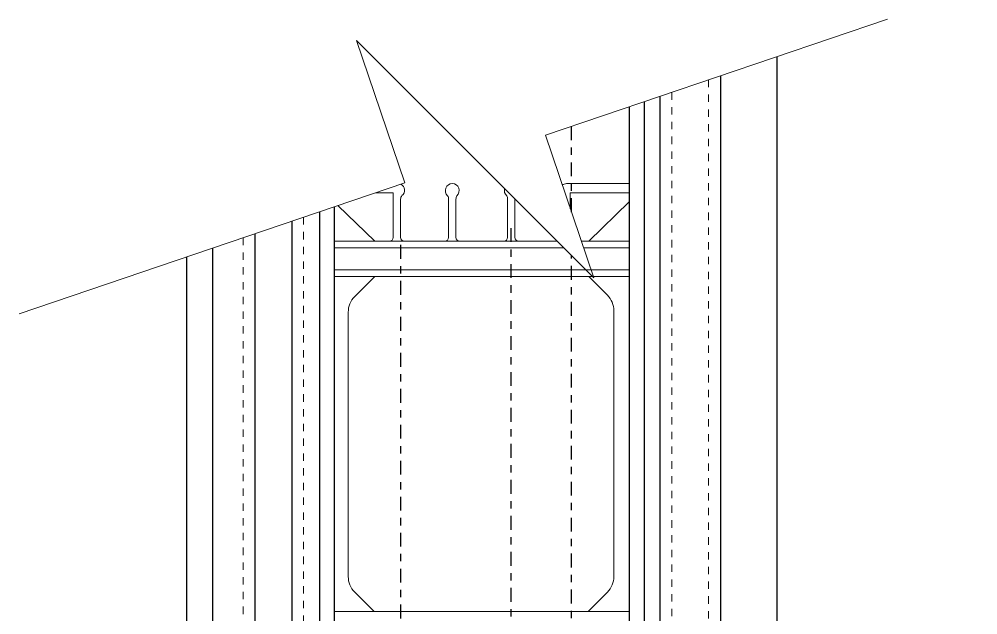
# Model space of a CAD drawing. Header units: inches. Extents: x -66.2 to 5.8, y 249.7 to 328.9.
# Drawn here: x -45.02 to -32.02, y 320.83 to 328.9 of the extents above; entities that cross this region are included whole.
import ezdxf

# ---------------------------------------------------------------- set-up
doc = ezdxf.new("R2010")
doc.units = ezdxf.units.IN
doc.header["$MEASUREMENT"] = 0
doc.linetypes.add('CENTER', pattern=[2, 1.25, -0.25, 0.25, -0.25])
doc.linetypes.add('DASHED2', pattern=[0.375, 0.25, -0.125])
for name, color, linetype, lineweight in [('A2 Hatch', 8, 'Continuous', 9), ('DETAILS', 7, 'Continuous', 13), ('DIM', 3, 'Continuous', 13), ('REBAR', 2, 'CENTER', 30)]:
    doc.layers.add(name, color=color, linetype=linetype, lineweight=lineweight)
doc.styles.add('ARCTEXT', font='arctext.shx', dxfattribs={"width": 0.85})
doc.dimstyles.new('ARCTEXT1-4', dxfattribs={"dimtxt": 4, "dimasz": 2, "dimexe": 2, "dimexo": 2, "dimgap": 2, "dimtad": 1, "dimdec": 4, "dimzin": 3, "dimdsep": 46, "dimlunit": 4, "dimtxsty": 'ARCTEXT', "dimblk": 'ARCHTICK', "dimcen": 2, "dimaunit": 1, "dimadec": 0, "dimazin": 0, "dimtfac": 1, "dimtdec": 4, "dimtmove": 2, "dimatfit": 3, "dimldrblk": 'arrow', "dimfxl": 0, "dimtolj": 1, "dimtzin": 0, "dimarcsym": 0})

# ---------------------------------------------------------------- blocks, each defined once
blk = doc.blocks.new('_ArchTick')
at = {"color": 0, "linetype": 'ByBlock', "const_width": 0.15}
blk.add_lwpolyline([(-0.5, -0.5), (0.5, 0.5)], dxfattribs=at)
blk = doc.blocks.new('arrow')
at = {"layer": 'DIM'}
blk.add_hatch(color=253, dxfattribs=at).paths.add_polyline_path([(-2, 0.5), (-2, -0.5), (0, 0)])
at = {"layer": 'DIM', "lineweight": 9}
for points in [[(-2, 0.983), (-2, 0.5), (-2.469, 0.617)], [(0.374, 0.094), (0, 0)], [(0.374, -0.094), (0, 0)], [(-2, -0.983), (-2, -0.5), (-2.469, -0.617)]]:
    blk.add_lwpolyline(points, dxfattribs=at)
at = {"layer": 'DIM', "lineweight": 15}
blk.add_lwpolyline([(0, 0), (-2, -0.5), (-2, 0.5), (0, 0)], dxfattribs=at)

msp = doc.modelspace()

# ---------------------------------------------------------------- linework, layer by layer
at = {"color": 1}
for p, q in [((-34.746, 328.389), (-34.746, 316.89)), ((-35.511, 328.13), (-35.511, 316.89)), ((-36.331, 327.852), (-36.331, 316.89)), ((-36.746, 327.711), (-36.746, 316.89)), ((-36.546, 327.779), (-36.546, 316.89)), ((-40.946, 326.287), (-40.946, 316.89)), ((-40.746, 326.354), (-40.746, 316.89)), ((-41.321, 326.159), (-41.321, 316.89)), ((-41.821, 325.99), (-41.821, 316.89)), ((-42.396, 325.795), (-42.396, 316.89)), ((-42.746, 325.676), (-42.746, 316.89))]:
    msp.add_line(p, q, dxfattribs=at)
at = {"layer": 'A2 Hatch', "linetype": 'DASHED2', "ltscale": 0.15}
for p, q in [((-35.671, 328.076), (-35.671, 316.89)), ((-36.171, 327.906), (-36.171, 316.89)), ((-41.161, 326.214), (-41.161, 316.89)), ((-41.981, 325.936), (-41.981, 316.89))]:
    msp.add_line(p, q, dxfattribs=at)
at = {"layer": 'DETAILS', "color": 6, "lineweight": 20}
for p, q in [((-37.596, 326.67), (-36.746, 326.67)), ((-39.946, 326.545), (-40.185, 326.545)), ((-39.946, 325.94), (-39.946, 326.545)), ((-37.546, 326.328), (-37.546, 326.545)), ((-37.546, 326.545), (-36.746, 326.545)), ((-39.846, 325.94), (-39.846, 326.458)), ((-39.196, 325.94), (-39.196, 326.458)), ((-39.096, 325.94), (-39.096, 326.458)), ((-38.396, 325.94), (-38.396, 326.458)), ((-38.296, 325.94), (-38.296, 326.458)), ((-37.296, 325.89), (-36.746, 326.421)), ((-40.196, 325.89), (-40.695, 326.372)), ((-40.746, 325.89), (-40.196, 325.89)), ((-39.996, 325.89), (-40.746, 325.89)), ((-40.746, 325.89), (-37.726, 325.89)), ((-39.996, 325.89), (-39.796, 325.89)), ((-39.246, 325.89), (-39.796, 325.89)), ((-39.246, 325.89), (-39.046, 325.89)), ((-38.446, 325.89), (-39.046, 325.89)), ((-38.446, 325.89), (-38.246, 325.89)), ((-37.726, 325.89), (-38.246, 325.89)), ((-37.397, 325.89), (-37.296, 325.89)), ((-37.397, 325.89), (-36.746, 325.89)), ((-37.636, 325.8), (-40.746, 325.8)), ((-36.746, 325.8), (-37.367, 325.8)), ((-36.746, 325.5), (-40.746, 325.5)), ((-36.746, 325.41), (-40.746, 325.41)), ((-40.196, 325.41), (-40.468, 325.138)), ((-37.296, 325.41), (-37.044, 325.158)), ((-40.556, 321.345), (-40.556, 324.926)), ((-36.956, 321.345), (-36.956, 324.946)), ((-40.206, 320.87), (-40.468, 321.132)), ((-37.306, 320.87), (-37.044, 321.132)), ((-36.746, 320.87), (-40.746, 320.87)), ((-40.556, 320.87), (-40.206, 320.87)), ((-39.946, 320.87), (-39.846, 320.87))]:
    msp.add_line(p, q, dxfattribs=at)
for centre, radius, start, end in [((-39.146, 326.576), 0.0936, 311.7279, 228.2721), ((-37.596, 326.576), 0.0936, 90, 128.8646), ((-39.883, 326.579), 0.0912, 307.4863, 64.0239), ((-38.346, 326.576), 0.0936, 164.7958, 228.2721), ((-39.784, 326.462), 0.0619, 134.9903, 183.9263), ((-39.296, 326.458), 0.1, 0, 28.6972), ((-38.996, 326.458), 0.1, 151.3028, 180), ((-38.496, 326.458), 0.1, 0, 28.6972), ((-38.196, 326.458), 0.1, 178.8114, 180), ((-39.996, 325.94), 0.05, 270, 0), ((-39.796, 325.94), 0.05, 180, 270), ((-39.246, 325.94), 0.05, 270, 0), ((-39.046, 325.94), 0.05, 180, 270), ((-38.446, 325.94), 0.05, 270, 0), ((-38.246, 325.94), 0.05, 180, 270), ((-40.256, 324.926), 0.3, 135, 180), ((-37.256, 324.946), 0.3, 0, 45), ((-40.256, 321.345), 0.3, 180, 225), ((-37.256, 321.345), 0.3, 315, 0)]:
    msp.add_arc(centre, radius, start, end, dxfattribs=at)
at = {"layer": 'DIM'}
msp.add_lwpolyline([(-33.245, 328.898), (-37.884, 327.325), (-37.229, 325.393), (-40.446, 328.61), (-39.791, 326.678), (-45.016, 324.906)], dxfattribs=at)
at = {"layer": 'REBAR', "ltscale": 0.15}
for p, q in [((-37.531, 326.283), (-37.531, 327.445)), ((-38.351, 326.066), (-38.351, 304.89)), ((-39.847, 325.838), (-39.847, 270.583)), ((-37.531, 271.742), (-37.531, 325.695))]:
    msp.add_line(p, q, dxfattribs=at)

# ---------------------------------------------------------------- leaders
at = {"layer": 'DIM'}
msp.add_leader([(-37.827, 302.73), (-23.687, 327.411), (-18.611, 327.411)], dimstyle='ARCTEXT1-4', override={"dimasz": 0.5, "dimtad": 0}, dxfattribs=at)

doc.saveas('drawing.dxf')
